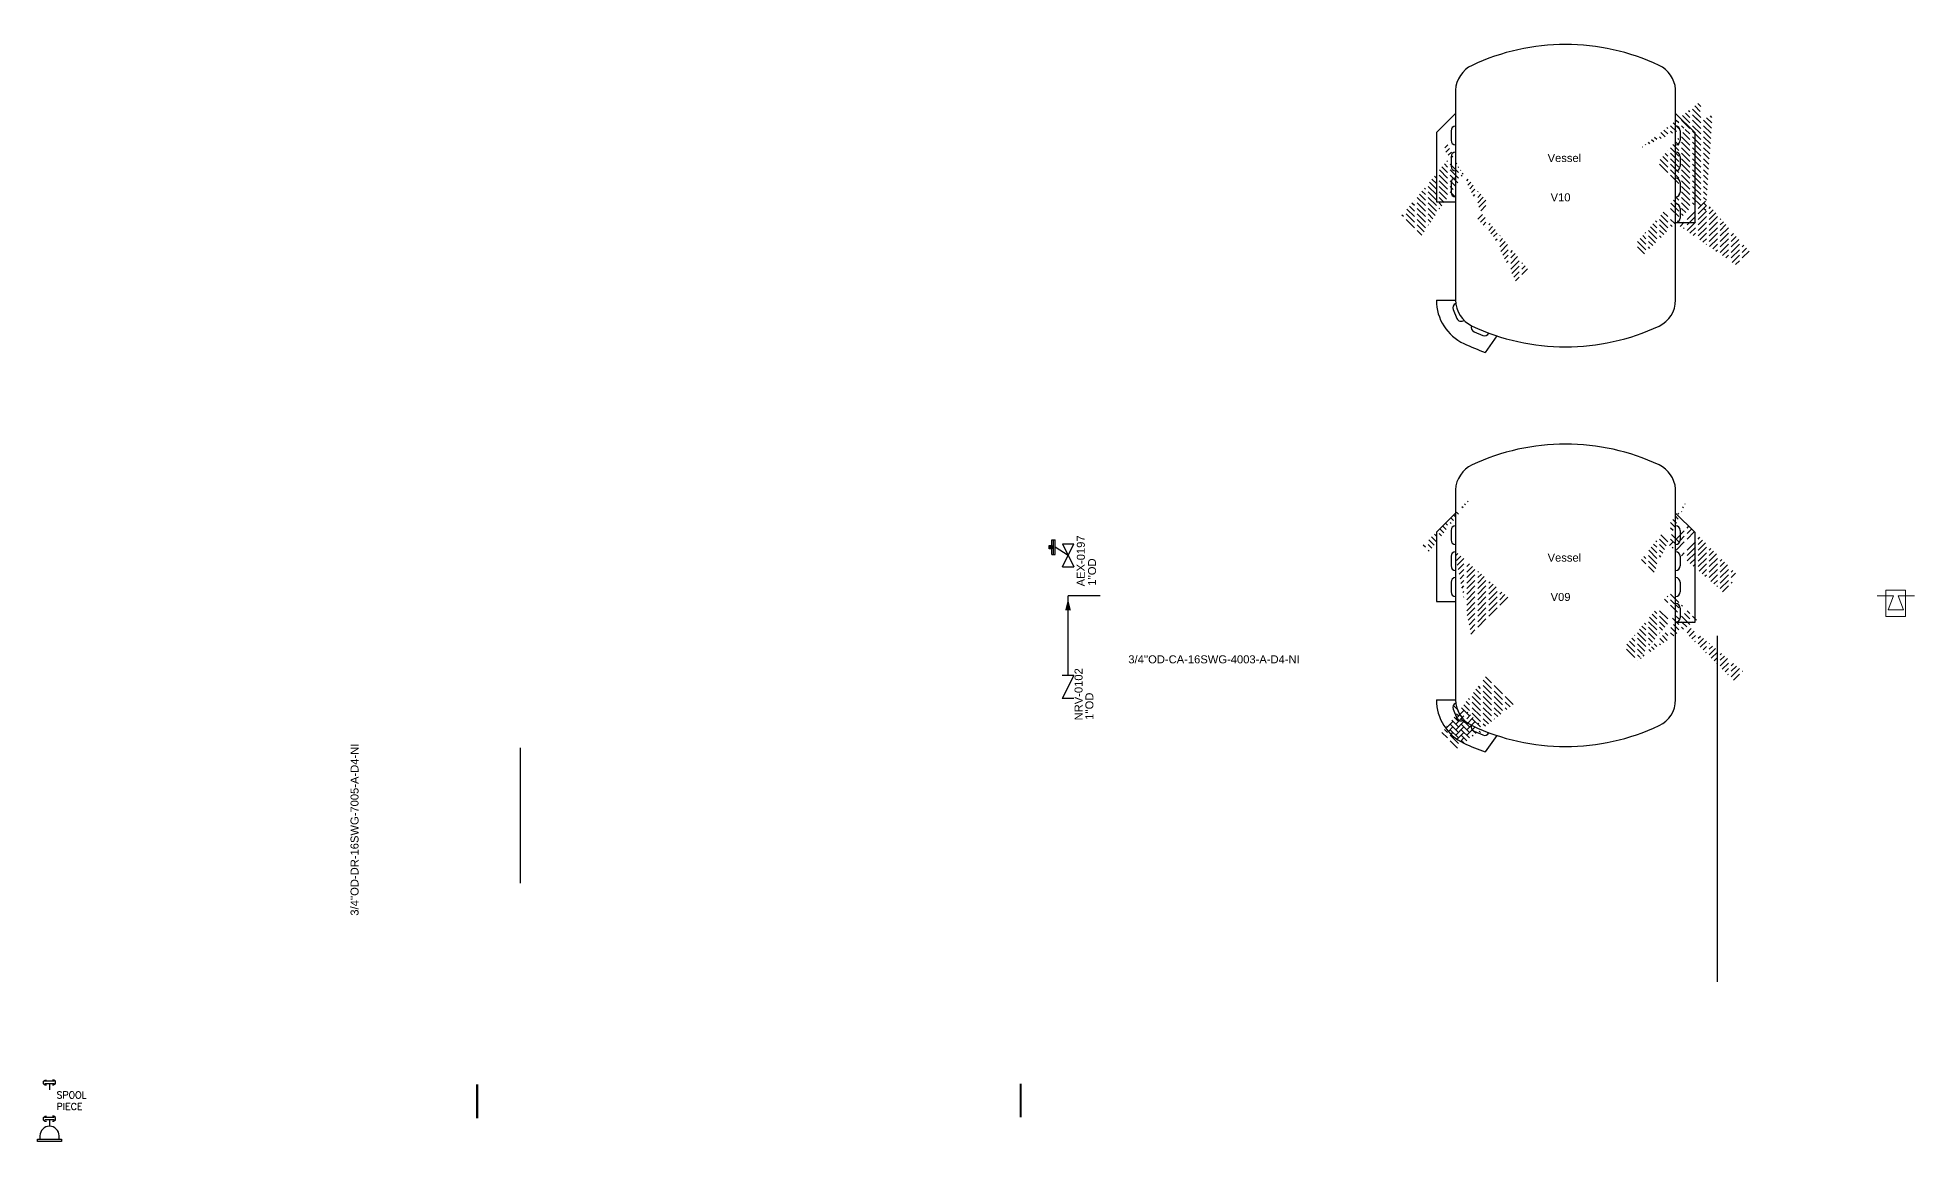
# Model space of a CAD drawing. Header units: millimetres. Extents: x -6754 to 5895, y -4820 to 1016.
# Drawn here: x -4981 to -4160, y -1556 to -1074 of the extents above; entities that cross this region are included whole.
import ezdxf
from ezdxf.enums import TextEntityAlignment as Align

# ---------------------------------------------------------------- set-up
doc = ezdxf.new("R2010")
doc.units = ezdxf.units.MM
doc.linetypes.add('HIDDEN', pattern=[0.375, 0.25, -0.125])
doc.layers.get('0').update_dxf_attribs({"linetype": 'CONTINUOUS'})
for name, color, linetype in [('P---PLINB-DRH186', 7, 'CONTINUOUS'), ('P---PLINB-DRH188', 7, 'CONTINUOUS'), ('P---PLINB-EX008', 7, 'CONTINUOUS'), ('P---PLINB-EX011', 7, 'CONTINUOUS'), ('P---PLINB-VC004', 7, 'CONTINUOUS'), ('P---PLIND-TEXT-', 3, 'CONTINUOUS'), ('P---PLIND-TEXT-25-35', 2, 'CONTINUOUS'), ('P---PVLSD-TEXT-18-25', 3, 'CONTINUOUS'), ('P---TANKB-V09', 7, 'CONTINUOUS'), ('P---TANKB-V10', 7, 'CONTINUOUS'), ('P---TANKD-TEXT-25-35', 2, 'CONTINUOUS'), ('SHEET', 7, 'CONTINUOUS'), ('VALVE', 6, 'CONTINUOUS'), ('valves', 3, 'CONTINUOUS')]:
    doc.layers.add(name, color=color, linetype=linetype)
doc.styles.add('ROMANS', font='romans.shx')
doc.styles.get("Standard").update_dxf_attribs({"font": 'arial.ttf'})
doc.dimstyles.get("Standard").update_dxf_attribs({"dimtxt": 2.5, "dimasz": 2.5, "dimexe": 1.25, "dimexo": 0.625, "dimtad": 1, "dimdec": 4, "dimdsep": 46, "dimlunit": 6, "dimtxsty": 'Standard', "dimcen": 2.5, "dimadec": 0, "dimazin": 0, "dimtfac": 1, "dimtdec": 4, "dimtmove": 0, "dimatfit": 3, "dimfxl": 1, "dimtolj": 1, "dimtzin": 0, "dimarcsym": 0})
pattern_1 = [(45, (708908577.5891237, 361984327.2977721), (0, 2.40917574302427), [5.110633514887803, -1.703544504962601]), (135, (708908578.7937108, 361984328.5023591), (2.382758214655929e-16, 2.40917574302427), [5.110633514887802, -1.703544504962601])]

# ---------------------------------------------------------------- blocks, each defined once
blk = doc.blocks.new('phi_15610374426')
at = {"color": 0, "linetype": 'ByBlock'}
for p, q in [((-4.182768896852906, 2.475526542488865), (-4.182768896852906, 0.9293817587457625)), ((4.182768896852565, 0.9293817587457625), (4.182795787251791, 2.475526542255011))]:
    blk.add_line(p, q, dxfattribs=at)
blk.add_lwpolyline([(-5.245013994026692, 0.9293817587457625), (5.245013994026351, 0.9293817587457625), (5.245013994026351, -1.13686837721616e-13), (-5.245013994026692, -1.13686837721616e-13)], close=True, dxfattribs=at)
blk.add_arc((7.219114195322618e-12, 2.475526542488865), 4.182768896860096, 0, 180, dxfattribs=at)
at = {"flags": 1}
for p, rotation in [((1.972466634470038e-11, 6.65829543934899), 90), ((0.09585786438350397, 6.65829543934899), 90), ((-1.70530256582424e-13, -1.13686837721616e-13), 270)]:
    blk.add_attdef('PHI_CONNECTIONPOINT', p, '', height=0.1, rotation=rotation, dxfattribs=at)
blk.add_attdef('P_NAME', (7.200444803424205, 5.035094384834451), '', height=3.2)
blk = doc.blocks.new('jkukukj')
for p, q in [((11306.73281015372, 557.8142598892582), (11307.47225890767, 558.2556872961793)), ((11307.47225890767, 558.2556872961793), (11308.01446035275, 558.2556872961793)), ((11311.29586543959, 558.2556872961793), (11310.75366399452, 558.2556872961793)), ((11312.03531419355, 557.8142598892582), (11311.29586543959, 558.2556872961793)), ((11306.73281015372, 556.6278316106261), (11306.73281015372, 557.8142598892582)), ((11306.73281015372, 556.6278316106261), (11307.47225890767, 556.1864042037065)), ((11308.01446035275, 556.1864042037065), (11307.47225890767, 556.1864042037065)), ((11311.29586543959, 556.1864042037065), (11310.75366399452, 556.1864042037065)), ((11312.03531419355, 556.6278316106261), (11311.29586543959, 556.1864042037065)), ((11312.03531419355, 556.6278316106261), (11312.03531419355, 557.8142598892582))]:
    blk.add_line(p, q)
at = {"layer": 'SHEET', "color": 6}
blk.add_line((11309.38406217363, 556.6817601687451), (11309.38406217363, 553.931469853429), dxfattribs=at)
at = {"layer": 'SHEET', "color": 1}
blk.add_lwpolyline([(11307.34004434319, 557.7603313311392), (11311.42808000407, 557.7603313311392)], dxfattribs=at)
at = {"layer": 'SHEET', "color": 6}
blk.add_lwpolyline([(11307.34004434319, 556.6817601687451), (11311.42808000407, 556.6817601687451)], dxfattribs=at)
blk = doc.blocks.new('phi_15405372636')
at = {"color": 0, "linetype": 'ByBlock'}
blk.add_blockref('jkukukj', (-11309.38406217363, -553.931469853429), dxfattribs=at)
at = {"flags": 1}
for p, rotation in [((1.818989403545856e-12, 3.828861477710234), 90), ((0, 0), 270)]:
    blk.add_attdef('PHI_CONNECTIONPOINT', p, '', height=0.1, rotation=rotation, dxfattribs=at)
blk = doc.blocks.new('APV')
at = {"color": 6}
blk.add_line((1637.217621332284, 801.2886697221628), (1640.821674799021, 806.8684985717924), dxfattribs=at)
at = {"layer": 'VALVE'}
for p, q in [((1637.593388917692, 808.3481032644162), (1644.04996068035, 808.3481032644162)), ((1637.593388917692, 808.3481032644162), (1637.593388917692, 806.8684985717924)), ((1637.593388917692, 807.6083009181044), (1644.04996068035, 807.6083009181044)), ((1637.593388917692, 806.8684985717924), (1644.04996068035, 806.8684985717924)), ((1644.04996068035, 808.3481032644162), (1644.04996068035, 806.8684985717924)), ((1632.21765579422, 803.788652491195), (1632.21765579422, 798.7886869531304)), ((1642.217586870348, 803.788652491195), (1632.21765579422, 798.7886869531309)), ((1632.21765579422, 803.788652491195), (1642.217586870348, 798.7886869531304)), ((1642.217586870348, 803.788652491195), (1642.217586870348, 798.7886869531304))]:
    blk.add_line(p, q, dxfattribs=at)
blk = doc.blocks.new('phi_15825452495')
at = {"color": 0, "linetype": 'ByBlock'}
blk.add_blockref('APV', (-1637.217621332284, -801.2886697221627), dxfattribs=at)
at = {"flags": 1}
blk.add_attdef('PHI_CONNECTIONPOINT', (-4.999965538064316, 0), '', height=0.1, rotation=180, dxfattribs=at)
for tag, p in [('PHI_INSERTPOINT', (-2.273736754432321e-13, -6.821210263296962e-13)), ('PHI_CONNECTIONPOINT', (4.999965538064316, 0))]:
    blk.add_attdef(tag, p, '', height=0.1, dxfattribs=at)
for tag, p in [('PRJ_TAG_B', (-8.117294217748622, -6.402817951078418)), ('DNCALC', (-3.964025933960784, -9.912806858253703))]:
    blk.add_attdef(tag, p, '', height=2.5)
blk = doc.blocks.new('lv')
at = {"linetype": 'ByBlock'}
h = blk.add_hatch(dxfattribs=at)
h.set_pattern_fill('AR-HBONE', color=0, scale=0.01676717032443505, style=0)
h.set_pattern_definition(pattern_1)
edge = h.paths.add_edge_path()
edge.add_line((96.17680324235687, 368.7745141267818), (104.5603884045752, 368.7745141267818))
edge.add_line((104.5603884045752, 368.7745141267818), (104.5603884045752, 371.0268200240552))
edge.add_arc((104.6279469998256, 373.057001773142), 2.031305515701074, 180.0172313620464, 268.09406496652355, ccw=False)
edge.add_line((102.5966415759872, 373.0563908702005), (102.5966415759872, 377.2303028458932))
edge.add_arc((104.6279470130808, 377.230913743566), 2.031305528954735, 91.90593539512571, 180.0172312133222, ccw=False)
edge.add_line((104.5603884045752, 379.2610955054727), (104.5603884045752, 382.3579223381191))
edge.add_arc((104.6279469998257, 384.3881040872061), 2.031305515701191, 180.0172313620464, 268.0940649665213, ccw=False)
edge.add_line((102.5966415759872, 384.3874931842646), (102.5966415759872, 388.5614051599573))
edge.add_arc((104.6279470130808, 388.5620160576299), 2.031305528954706, 91.9059353951086, 180.017231213301, ccw=False)
edge.add_line((104.5603884045752, 390.5921978195366), (104.5603884045752, 393.6890246521889))
edge.add_arc((104.6279469998256, 395.7192064012758), 2.031305515701074, 180.0172313620464, 268.09406496652355, ccw=False)
edge.add_line((102.5966415759872, 395.7185954983343), (102.5966415759872, 399.8925075194501))
edge.add_arc((104.6279470130808, 399.8931184171228), 2.031305528954735, 91.90593539512571, 180.0172312133222, ccw=False)
edge.add_line((104.5603884045752, 401.9233001790296), (104.5603884045752, 407.4614632486948))
edge.add_line((104.5603884045752, 407.4614632486948), (96.17680324235687, 399.0778780864765))
edge.add_line((96.17680324235687, 399.0778780864765), (96.17680324235687, 368.7745141267818))
h = blk.add_hatch(dxfattribs=at)
h.set_pattern_fill('AR-HBONE', color=0, scale=0.01676717032443505, style=0)
h.set_pattern_definition(pattern_1)
edge = h.paths.add_edge_path()
edge.add_line((200.8057394179701, 359.608313556534), (209.1893245801884, 359.608313556534))
edge.add_line((209.1893245801884, 359.608313556534), (209.1893245801884, 399.0778780864765))
edge.add_line((209.1893245801884, 399.0778780864765), (200.8057394179701, 407.4614632486948))
edge.add_line((200.8057394179701, 407.4614632486948), (200.8057394179701, 401.9233001790296))
edge.add_arc((200.7381808094645, 399.8931184171228), 2.031305528954749, -0.017231213322190797, 88.09406460487389, ccw=False)
edge.add_line((202.7694862465581, 399.8925075194501), (202.7694862465581, 395.7185954983343))
edge.add_arc((200.7381808227197, 395.7192064012758), 2.031305515701074, 271.90593503347645, 359.9827686379536, ccw=False)
edge.add_line((200.8057394179701, 393.6890246521889), (200.8057394179701, 390.5921978195366))
edge.add_arc((200.7381808094646, 388.5620160576299), 2.031305528954692, -0.017231213300988202, 88.09406460489191, ccw=False)
edge.add_line((202.7694862465581, 388.5614051599573), (202.7694862465581, 384.3874931842646))
edge.add_arc((200.7381808227196, 384.388104087206), 2.031305515701134, 271.9059350334788, 359.9827686379552, ccw=False)
edge.add_line((200.8057394179701, 382.3579223381191), (200.8057394179701, 379.2610955054728))
edge.add_arc((200.7381808094645, 377.230913743566), 2.031305528954749, -0.017231213322190797, 88.09406460487389, ccw=False)
edge.add_line((202.7694862465581, 377.2303028458932), (202.7694862465581, 373.0563908702005))
edge.add_arc((200.7381808227197, 373.057001773142), 2.031305515701074, 271.90593503347645, 359.9827686379536, ccw=False)
edge.add_line((200.8057394179701, 371.0268200240552), (200.8057394179701, 367.9299931914086))
edge.add_arc((200.7381808094646, 365.8998114295018), 2.031305528954692, -0.017231213300988202, 88.09406460489191, ccw=False)
edge.add_line((202.7694862465581, 365.8992005318293), (202.7694862465581, 361.7252885561365))
edge.add_arc((200.7381808227197, 361.7258994590781), 2.031305515701074, 271.90593503347645, 359.9827686379536, ccw=False)
edge.add_line((200.8057394179701, 359.6957177099912), (200.8057394179701, 359.608313556534))
h = blk.add_hatch(dxfattribs=at)
h.set_pattern_fill('AR-HBONE', color=0, scale=0.01676717032443505, style=0)
h.set_pattern_definition([(45, (708908577.6020863, 361984345.138424), (0, 2.40917574302427), [5.110633514887803, -1.703544504962601]), (135, (708908578.8066734, 361984346.343011), (2.382758214655929e-16, 2.40917574302427), [5.110633514887802, -1.703544504962601])])
edge = h.paths.add_edge_path()
edge.add_arc((105.4895086793673, 322.5122603940509), 2.031305508678556, 113.76522338036239, 201.8409580197937, ccw=False)
edge.add_arc((117.1487286817734, 325.9347289439254), 12.57537778852954, 180.4720962740622, 187.1416618844869, ccw=False)
edge.add_line((104.5737777736291, 325.8311136590724), (104.5733509384488, 325.8311136590724))
edge.add_line((104.5733509384488, 325.8311136590724), (96.19570512689292, 325.8311136136451))
edge.add_arc((117.1546680324351, 325.8311135227918), 20.95896290622183, 539.9999999155798, 603.1534484961079)
edge.add_arc((120.203071376939, 330.6807259858098), 26.66780928993701, 242.0152134506845, 248.5951468371758)
edge.add_arc((152.7137582342033, 401.5744620419759), 104.6289579750967, 246.1875920347068, 249.4688360409191)
edge.add_arc((152.7148163275424, 401.5773456325189), 104.6320294495607, 249.4688472608266, 250.3465847904218)
edge.add_line((117.5239596886795, 303.0407271010059), (122.5952093627158, 310.2608461461405))
edge.add_arc((152.6960665610466, 401.6780765091399), 96.24537199157402, 248.6088611527344, 251.7748899050979, ccw=False)
edge.add_arc((143.0916316618609, 375.9921522023855), 68.8271577249145, 248.2544879487793, 249.6337877807368)
edge.add_arc((117.2987156386214, 312.3287000558459), 2.031305508678599, 247.18150643021062, 334.9167838190393, ccw=False)
edge.add_line((116.5109487024927, 310.4563685032918), (112.6630465416657, 312.0753392149717))
edge.add_arc((113.4514620891924, 313.9473977492788), 2.031305508678534, 159.0874434346888, 247.1616561671915, ccw=False)
edge.add_arc((117.1487294994654, 325.9347284896493), 12.57537774318694, 243.5831725149136, 244.8587199825062)
edge.add_arc((152.6960665610466, 401.6780768725586), 96.24537230069762, 244.8587242746123, 245.3637066148491)
edge.add_arc((126.7884061025555, 343.9457046156227), 32.9725180038285, 239.888135857603, 244.4656711962483, ccw=False)
edge.add_arc((117.1487286817734, 325.9347289439254), 12.57537778852954, 225.1230955335577, 236.710184501794, ccw=False)
edge.add_arc((107.0435745954853, 318.6384483020351), 2.031305508678557, 201.8532772949864, 307.3424245802868, ccw=False)
edge.add_line((105.1582385161216, 317.8823333114405), (103.6040100610195, 321.7565507969376))
at = {"color": 0, "linetype": 'ByBlock'}
for p, q in [((104.5734099939754, 417.6796394697546), (104.5733509384488, 325.9347289439254)), ((96.17680324235687, 399.0778780864765), (104.5603884045752, 407.4614632486948)), ((209.1893245801884, 399.0778780864765), (200.8057394179701, 407.4614632486948)), ((96.17680324235687, 399.0778780864765), (96.17680324235687, 368.7745141267816)), ((102.5966415759872, 399.893118426167), (102.5966415759872, 395.7192064504743)), ((202.7694862465581, 399.893118426167), (202.7694862465581, 395.7192064504743)), ((209.1893245801884, 399.0778780864765), (209.1893245801884, 359.608313556534)), ((102.5966415759872, 388.5620160666742), (102.5966415759872, 384.3881041364103)), ((202.7694862465581, 388.5620160666742), (202.7694862465581, 384.3881041364103)), ((102.5966415759872, 377.2309137526103), (102.5966415759872, 373.0570018223463)), ((202.7694862465581, 377.2309137526103), (202.7694862465581, 373.0570018223463)), ((96.17680324235687, 368.7745141267817), (104.5603884045752, 368.7745141267817)), ((202.7694862465581, 365.8998114385463), (202.7694862465581, 361.7258995082823)), ((209.1893245801884, 359.608313556534), (200.8057394179701, 359.608313556534)), ((96.19570512689211, 325.8311135682148), (104.5737777736291, 325.8311136590724)), ((103.6042520069709, 321.7559477491546), (105.1583178322371, 317.8821356571331)), ((112.6636952439211, 312.0750663330053), (116.510948611638, 310.4563685032918)), ((122.5952093627171, 310.260846100714), (117.5239596886795, 303.0407271010059))]:
    blk.add_line(p, q, dxfattribs=at)
blk.add_line((200.8187821836461, 325.9347289439254), (200.8187821836461, 418.0356392449531))
for centre, radius, start, end in [((152.6831011634888, 341.364159727017), 96.24537230006447, 64.85877082138536, 115.1412735318071), ((117.1357661478997, 417.1075090219489), 12.57537774332628, 115.1412735318071, 177.3923662610296), ((188.1185619681135, 416.9731875756981), 12.74458304820236, 4.782010308682096, 64.65995297928454), ((104.6279470192499, 399.893118426167), 2.031305508678552, 91.90593333119698, 180.0018031699434), ((104.6279470192499, 395.7192064050456), 2.031305508678552, 179.9981968300566, 268.094066668803), ((200.7381808032954, 399.893118426167), 2.031305508678552, 359.9981968300566, 88.09406666880142), ((200.7381808032954, 395.7192064050456), 2.031305508678552, 271.9059333311986, 0.001803169943409382), ((104.6279470192499, 388.5620160666742), 2.031305508678552, 91.90593333119698, 180.0018031699434), ((200.7381808032954, 388.5620160666742), 2.031305508678552, 359.9981968300566, 88.09406666880142), ((104.6279470192499, 384.3881040909815), 2.031305508678552, 179.9981968300566, 268.094066668803), ((104.6279470192499, 377.2309137526103), 2.031305508678552, 91.90593333119698, 180.0018031699434), ((200.7381808032954, 384.3881040909815), 2.031305508678552, 271.9059333311986, 0.001803169943409382), ((200.7381808032954, 377.2309137526103), 2.031305508678552, 359.9981968300566, 88.09406666880142), ((104.6279470192499, 373.0570017769176), 2.031305508678552, 179.9981968300566, 268.094066668803), ((200.7381808032954, 373.0570017769176), 2.031305508678552, 271.9059333311986, 0.001803169943409382), ((200.7381808032954, 365.8998114385463), 2.031305508678552, 359.9981968300566, 88.09406666880142), ((200.7381808032954, 361.7258994628535), 2.031305508678552, 271.9059333311986, 0.001803169943409382), ((117.1546680324351, 325.8311135682148), 20.95896290554381, 180, 244.8587264681929), ((105.4895086793673, 322.5122603940509), 2.031305508678552, 113.7652223327046, 201.8610896963214), ((117.1487286817734, 325.9347289439254), 12.57537774332628, 180, 244.8587264681929), ((188.2433453847915, 325.934701233256), 12.57537774332628, 295.1412291786148, 0), ((107.0435745954853, 318.6384483020351), 2.031305508678552, 201.8574850919919, 307.3423915690915), ((113.4514620891924, 313.9473977492788), 2.031305508678552, 158.3029256561136, 247.183315666462), ((152.6960665610466, 401.6780768725586), 96.24537230006447, 244.8587264681929, 295.1412291786148), ((152.7137582342033, 401.574461496848), 104.628957462282, 244.8587264681929, 250.3465979451883), ((117.2987156386214, 312.3287000558459), 2.031305508678552, 247.179700380032, 335.0459921000233)]:
    blk.add_arc(centre, radius, start, end, dxfattribs=at)
blk = doc.blocks.new('phi_16780857770')
at = {"color": 0, "linetype": 'ByBlock'}
blk.add_blockref('lv', (-152.7457245918195, -305.432695452977), dxfattribs=at)
at = {"flags": 1}
for tag, p, height, rotation in [('PHI_CONNECTIONPOINT', (-0.06257308853787436, 132.1768365740932), 0.07826122565353251, 90), ('PHI_CONNECTIONPOINT', (0, 0), 0.05947263919881395, 270), ('PHI_INSERTPOINT', (0, -4.376943252282217e-12), 0.05947263919881395, 270)]:
    blk.add_attdef(tag, p, '', height=height, rotation=rotation, dxfattribs=at)
for tag, p in [('P_NAME', (-7.905564087017751, 80.81802631510362)), ('USER1', (-8.605012446351793, 76.14263148593545)), ('USER2', (-8.33336126364702, 71.95158551001623)), ('USER3', (-8.366308766071597, 67.9427569329273)), ('CODE', (-6.599373852074677, 63.61492080503285))]:
    blk.add_attdef(tag, p, '', height=3.5)
blk = doc.blocks.new('A$C73A0612B')
at = {"layer": 'VALVE'}
for p, q in [((9.542206953483401e-06, 12.62637020126976), (9.542206953483401e-06, 3.291507255198667e-06)), ((25.25274336173106, 12.62637020126976), (25.25274336173106, 3.291507255198667e-06))]:
    blk.add_line(p, q, dxfattribs=at)
at = {"color": 6}
blk.add_leader([(25.25274336173106, 12.62637020126976), (9.542206953483401e-06, 3.291507255198667e-06)], dimstyle='Standard', override={"dimasz": 5}, dxfattribs=at)
blk = doc.blocks.new('phi_15826258899')
at = {"color": 0, "linetype": 'ByBlock', "xscale": 0.4, "yscale": 0.4, "zscale": 0.4}
blk.add_blockref('A$C73A0612B', (-5.050550580786876, -2.525274698556132), dxfattribs=at)
at = {"flags": 1}
blk.add_attdef('PHI_CONNECTIONPOINT', (-5.050546763904094, -7.389644451905042e-13), '', height=0.1, rotation=180, dxfattribs=at)
for tag, p in [('PHI_INSERTPOINT', (0, 0)), ('PHI_CONNECTIONPOINT', (5.050546763905551, -7.389644451905042e-13))]:
    blk.add_attdef(tag, p, '', height=0.1, dxfattribs=at)
for tag, p in [('TAG_PRJ', (-5.796126166922477, -5.600482987400483)), ('CODE', (-3.823226392595643, -8.780434519912433)), ('DNCALC', (-3.823226392595643, -12.16654976233667))]:
    blk.add_attdef(tag, p, '', height=2.5)

msp = doc.modelspace()

# ---------------------------------------------------------------- hatches: boundary and pattern name
h = msp.add_hatch(color=1)
h.dxf.hatch_style = 1
h.paths.add_polyline_path([(-4537.1806695002, -1297.267156387105), (-4537.1806695002, -1295.818181879413), (-4538.419726448991, -1295.818181879413), (-4538.419726448991, -1297.267156387105)])

# ---------------------------------------------------------------- linework, layer by layer
at = {"color": 1}
msp.add_lwpolyline([(-4538.419726448991, -1295.818181879413), (-4537.1806695002, -1295.818181879413), (-4537.1806695002, -1297.267156387105), (-4538.419726448991, -1297.267156387105)], close=True, dxfattribs=at)
at = {"linetype": 'HIDDEN', "ltscale": 20, "const_width": 1}
for points in [[(-4788.545243623917, -1546.202264799204), (-4788.545243623917, -1531.442021564581)], [(-4550.856002860238, -1545.856491087842), (-4550.856002860238, -1531.096247853219)]]:
    msp.add_lwpolyline(points, dxfattribs=at)
at = {"layer": 'P---PLINB-DRH186', "color": 7, "linetype": 'Continuous', "ltscale": 0.1}
msp.add_lwpolyline([(-4769.690709292736, -1384.295827456779), (-4769.690709292736, -1443.389820934149)], dxfattribs=at)
at = {"layer": 'P---PLINB-DRH188', "color": 7, "linetype": 'Continuous', "ltscale": 0.1}
msp.add_lwpolyline([(-4246.215272946472, -1335.359970115598), (-4246.215272946472, -1486.610041275285)], dxfattribs=at)
at = {"layer": 'P---PLINB-EX008', "color": 232, "linetype": 'Continuous', "ltscale": 0.1}
msp.add_lwpolyline([(-4516.146264227762, -1317.881664075256), (-4530.121235957946, -1317.881664075256)], dxfattribs=at)
at = {"layer": 'P---PLINB-EX011', "color": 232, "linetype": 'Continuous', "ltscale": 0.1}
msp.add_lwpolyline([(-4530.121235957946, -1352.648389138291), (-4530.121235957946, -1317.881664075256)], dxfattribs=at)
at = {"layer": 'P---PLINB-EX011', "color": 232, "linetype": 'ByBlock'}
msp.add_solid([(-4530.121235957946, -1319.131664075257), (-4528.871235957946, -1324.131664075257), (-4531.371235957946, -1324.131664075257)], dxfattribs=at)
at = {"layer": 'valves', "lineweight": 9}
for p, q in [((-4169.108583822642, -1317.793786762171), (-4176.305589247357, -1317.793786762125)), ((-4169.108583822621, -1317.793786762125), (-4171.499418057195, -1323.954795257194)), ((-4159.998911010254, -1317.793786762125), (-4167.195916434985, -1317.793786762125)), ((-4167.195916434985, -1317.793786762125), (-4164.805082200414, -1323.954795257194))]:
    msp.add_line(p, q, dxfattribs=at)
msp.add_lwpolyline([(-4172.455751751013, -1315.347792012762), (-4172.455751751013, -1326.823796338687), (-4163.848748506593, -1326.823796338687), (-4163.848748506593, -1315.347792012762)], close=True, dxfattribs=at)
msp.add_lwpolyline([(-4171.499418057195, -1323.954795257194), (-4164.805082200414, -1323.954795257194)], dxfattribs=at)

# ---------------------------------------------------------------- block references
at = {"layer": 'P---PLINB-EX008'}
ref = msp.add_blockref('phi_15825452495', (-4530.121235957946, -1300.146722599996), dxfattribs=dict(at, rotation=90.00000000000001))
ref.add_attrib('DNCALC', "1''OD", (-4517.899550346498, -1313.397328734389), dxfattribs={"layer": 'P---PVLSD-TEXT-18-25', "color": 7, "height": 3.500000000000001, "rotation": 90})
ref.add_attrib('PRJ_TAG_B', 'AEX-0197', (-4522.790417881206, -1313.702508478028), dxfattribs={"layer": 'P---PVLSD-TEXT-18-25', "color": 7, "height": 3.500000000000001, "rotation": 90})
at = {"layer": 'P---PLINB-EX011', "extrusion": (-2.44929359829471e-16, -1.224646799147349e-16, -1)}
ref = msp.add_blockref('phi_15826258899', (4530.121235957945, -1357.698935902197), dxfattribs=dict(at, rotation=90.00000000000007))
ref.add_attrib('CODE', 'NRV-0102', dxfattribs={"layer": 'P---PVLSD-TEXT-18-25', "color": 7, "height": 3.5, "rotation": 90}).set_placement((-4527.279412606704, -1349.464001318183), align=Align.TOP_RIGHT)
ref.add_attrib('DNCALC', "1''OD", dxfattribs={"layer": 'P---PVLSD-TEXT-18-25', "color": 7, "height": 3.5, "rotation": 90}).set_placement((-4522.552527396456, -1360.126601777094), align=Align.TOP_RIGHT)
at = {"layer": 'P---PLINB-VC004', "extrusion": (2.37794323676096e-29, -1.224646799147353e-16, -1)}
for p in [(4975.518001658819, -1533.846538168535), (4975.518001658817, -1549.685352565552)]:
    msp.add_blockref('phi_15405372636', p, dxfattribs=at)
at = {"layer": 'P---PLINB-VC004'}
msp.add_blockref('phi_15610374426', (-4975.518001658825, -1556.343648004901), dxfattribs=at)
at = {"layer": 'P---TANKB-V09'}
ref = msp.add_blockref('phi_16780857770', (-4312.511473961917, -1383.688250850817), dxfattribs=at)
ref.add_attrib('CODE', 'V09', (-4319.11084781399, -1320.073330045783), dxfattribs={"layer": 'P---TANKD-TEXT-25-35', "height": 3.5})
ref.add_attrib('P_NAME', 'Vessel', (-4320.417038048934, -1302.870224535713), dxfattribs={"layer": 'P---TANKD-TEXT-25-35', "height": 3.5})
at = {"layer": 'P---TANKB-V10'}
ref = msp.add_blockref('phi_16780857770', (-4312.511473961917, -1209.003638071074), dxfattribs=at)
ref.add_attrib('CODE', 'V10', (-4319.11084781399, -1145.38871726604), dxfattribs={"layer": 'P---TANKD-TEXT-25-35', "height": 3.5})
ref.add_attrib('P_NAME', 'Vessel', (-4320.417038048934, -1128.185611755969), dxfattribs={"layer": 'P---TANKD-TEXT-25-35', "height": 3.5})

# ---------------------------------------------------------------- texts
at = {"insert": (-4972.434384959604, -1534.552676502069), "char_height": 3, "attachment_point": 1, "style": 'ROMANS'}
msp.add_mtext_dynamic_manual_height_columns('SPOOL\\PPIECE', width=21.71155831610122, gutter_width=0.5, heights=[0], dxfattribs=at)
at = {"layer": 'P---PLIND-TEXT-', "color": 7}
msp.add_text("3/4''OD-DR-16SWG-7005-A-D4-NI", height=3.5, rotation=90, dxfattribs=at).set_placement((-4840.386497522118, -1457.649623514824))
at = {"layer": 'P---PLIND-TEXT-25-35', "color": 7}
msp.add_text("3/4''OD-CA-16SWG-4003-A-D4-NI", height=3.5, dxfattribs=at).set_placement((-4503.767619063707, -1347.341904887598))

doc.saveas('drawing.dxf')
